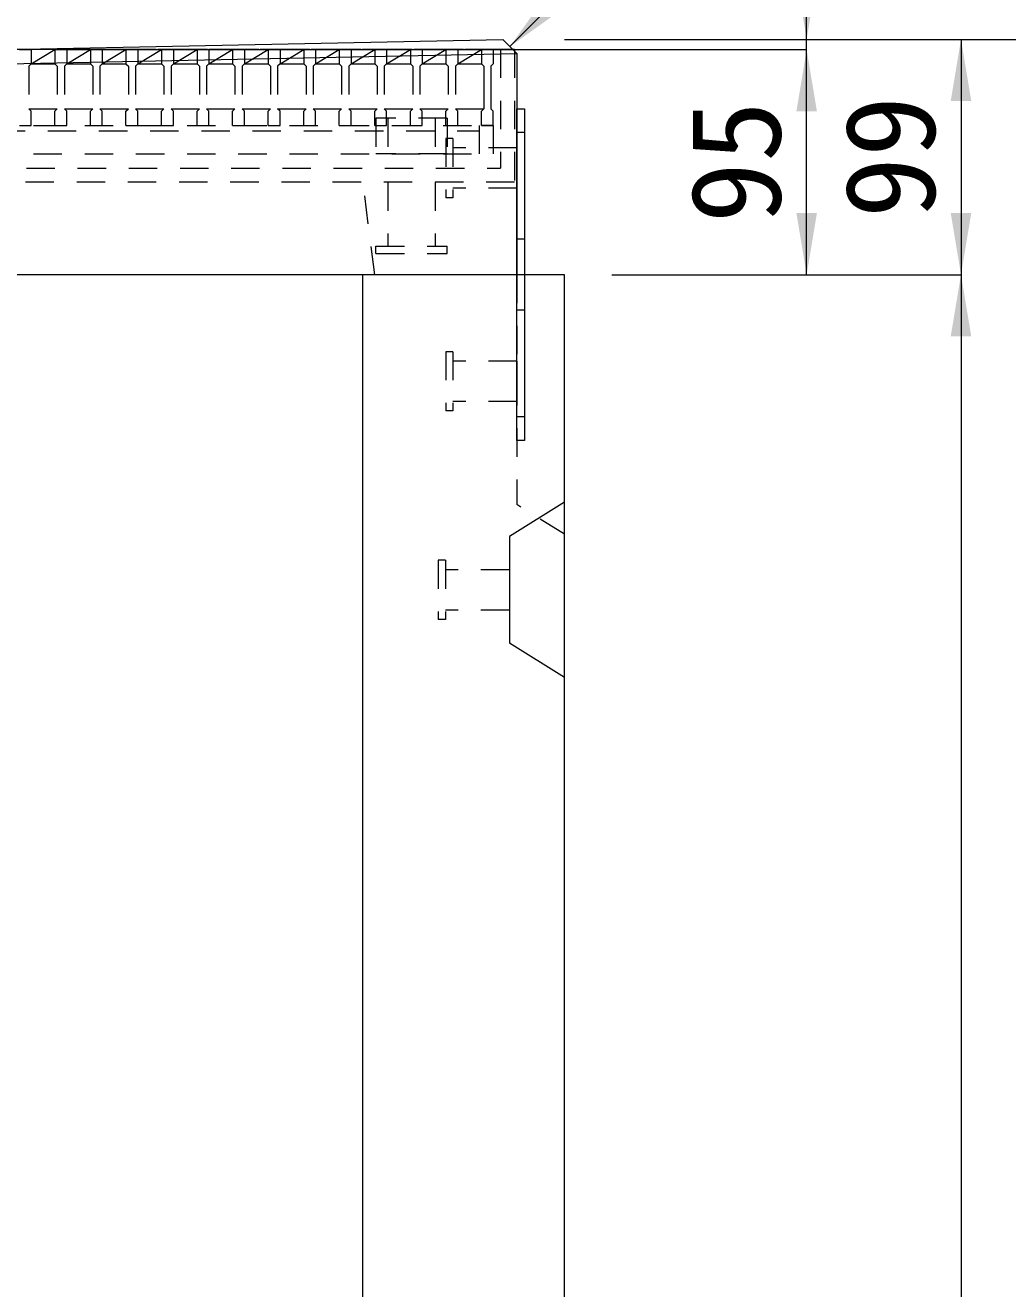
# Model space of a CAD drawing. Units: millimetres at full size, sheet at 1:40; some dimension numbers follow another scale. Extents: x 69750 to 116230, y -28801 to 513.
# Drawn here: x 87590 to 88004, y -25528 to -24995 of the extents above; entities that cross this region are included whole.
import ezdxf
from ezdxf.enums import TextEntityAlignment as Align

# ---------------------------------------------------------------- set-up
doc = ezdxf.new("R2010")
doc.units = ezdxf.units.MM
doc.header["$LTSCALE"] = 40
doc.linetypes.add('USER1', pattern=[0.54, 0.3, -0.24])
for name, color, linetype, lineweight in [('インサート', 92, 'USER1', 5), ('グレーチング', 7, 'USER1', 5), ('ジョイントプレート', 7, 'USER1', 9), ('受枠', 3, 'USER1', 9), ('寸法線', 7, 'Continuous', 9), ('引出線', 4, 'Continuous', 9), ('本体', 7, 'Continuous', 20)]:
    doc.layers.add(name, color=color, linetype=linetype, lineweight=lineweight)
doc.styles.add('ＭＳ ゴシック', font='')
doc.styles.get('ＭＳ ゴシック').set_extended_font_data('MS Gothic')

# ---------------------------------------------------------------- blocks, each defined once
blk = doc.blocks.new('filled_arrow')
at = {"color": 0, "linetype": 'Continuous', "lineweight": -2}
blk.add_solid([(7.5, 1.25), (0, 0), (7.5, -1.25)], dxfattribs=at)

msp = doc.modelspace()

# ---------------------------------------------------------------- linework, layer by layer
at = {"layer": 'インサート'}
for p, q in [((87737.83, -25034.25), (87737.83, -25049.25)), ((87767.83, -25034.25), (87737.83, -25034.25)), ((87742.83, -25034.25), (87742.83, -25049.25)), ((87762.83, -25034.25), (87762.83, -25049.25)), ((87767.83, -25034.25), (87767.83, -25049.25)), ((87770.32, -25042.76), (87767.32, -25042.76)), ((87767.32, -25042.76), (87767.32, -25067.75)), ((87770.32, -25042.76), (87767.32, -25042.76)), ((87767.32, -25042.76), (87767.32, -25067.75)), ((87770.32, -25042.76), (87770.32, -25067.75)), ((87770.32, -25042.76), (87770.32, -25067.75)), ((87767.83, -25049.25), (87737.83, -25049.25)), ((87797.32, -25046.75), (87770.32, -25046.75)), ((87797.33, -25046.75), (87770.32, -25046.75)), ((87797.32, -25046.75), (87797.32, -25063.76)), ((87742.83, -25061.25), (87742.83, -25088.25)), ((87762.83, -25061.25), (87762.83, -25088.25)), ((87797.32, -25063.76), (87770.32, -25063.76)), ((87797.33, -25063.76), (87770.32, -25063.76)), ((87770.32, -25067.75), (87767.32, -25067.75)), ((87770.32, -25067.75), (87767.32, -25067.75)), ((87737.83, -25088.25), (87767.83, -25088.25)), ((87737.83, -25091.25), (87737.83, -25088.25)), ((87767.83, -25091.25), (87767.83, -25088.25)), ((87737.83, -25091.25), (87767.83, -25091.25)), ((87767.32, -25132.75), (87767.32, -25157.75)), ((87770.32, -25132.75), (87767.32, -25132.75)), ((87770.32, -25132.75), (87770.32, -25157.75)), ((87797.32, -25136.75), (87770.32, -25136.75)), ((87797.32, -25136.75), (87797.32, -25153.75)), ((87770.32, -25157.75), (87767.32, -25157.75)), ((87797.32, -25153.75), (87770.32, -25153.75)), ((87764.12, -25220.76), (87764.12, -25245.75)), ((87767.12, -25220.76), (87764.12, -25220.76)), ((87767.12, -25220.76), (87767.12, -25245.75)), ((87794.12, -25224.75), (87767.12, -25224.75)), ((87794.12, -25224.75), (87794.12, -25241.76)), ((87794.12, -25241.76), (87767.12, -25241.76)), ((87767.12, -25245.75), (87764.12, -25245.75))]:
    msp.add_line(p, q, dxfattribs=at)
at = {"layer": 'グレーチング'}
for p, q in [((87787.33, -25005.25), (87377.33, -25005.25)), ((87587.33, -25005.25), (87592.33, -25005.25)), ((87592.33, -25005.25), (87592.33, -25011.25)), ((87592.33, -25011.25), (87602.33, -25005.25)), ((87602.33, -25005.25), (87607.33, -25005.25)), ((87602.33, -25005.25), (87602.33, -25011.25)), ((87607.33, -25005.25), (87607.33, -25011.25)), ((87607.33, -25011.25), (87617.33, -25005.25)), ((87617.33, -25005.25), (87622.33, -25005.25)), ((87617.33, -25005.25), (87617.33, -25011.25)), ((87622.33, -25005.25), (87622.33, -25011.25)), ((87622.33, -25011.25), (87632.33, -25005.25)), ((87632.33, -25005.25), (87632.33, -25011.25)), ((87632.33, -25005.25), (87637.33, -25005.25)), ((87637.33, -25005.25), (87637.33, -25011.25)), ((87637.33, -25011.25), (87647.33, -25005.25)), ((87647.33, -25005.25), (87647.33, -25011.25)), ((87647.33, -25005.25), (87652.33, -25005.25)), ((87652.33, -25005.25), (87652.33, -25011.25)), ((87652.33, -25011.25), (87662.33, -25005.25)), ((87662.33, -25005.25), (87667.33, -25005.25)), ((87662.33, -25005.25), (87662.33, -25011.25)), ((87667.33, -25005.25), (87667.33, -25011.25)), ((87667.33, -25011.25), (87677.33, -25005.25)), ((87677.33, -25005.25), (87682.33, -25005.25)), ((87677.33, -25005.25), (87677.33, -25011.25)), ((87682.33, -25005.25), (87682.33, -25011.25)), ((87682.33, -25011.25), (87692.33, -25005.25)), ((87692.33, -25005.25), (87697.33, -25005.25)), ((87692.33, -25005.25), (87692.33, -25011.25)), ((87697.33, -25005.25), (87697.33, -25011.25)), ((87697.33, -25011.25), (87707.33, -25005.25)), ((87707.33, -25005.25), (87712.33, -25005.25)), ((87707.33, -25005.25), (87707.33, -25011.25)), ((87712.33, -25005.25), (87712.33, -25011.25)), ((87712.33, -25011.25), (87722.33, -25005.25)), ((87722.33, -25005.25), (87722.33, -25011.25)), ((87722.33, -25005.25), (87727.33, -25005.25)), ((87727.33, -25005.25), (87727.33, -25011.25)), ((87727.33, -25011.25), (87737.33, -25005.25)), ((87737.33, -25005.25), (87737.33, -25011.25)), ((87742.33, -25005.25), (87742.33, -25011.25)), ((87742.33, -25011.25), (87752.33, -25005.25)), ((87752.33, -25005.25), (87752.33, -25011.25)), ((87757.33, -25005.25), (87757.33, -25011.25)), ((87757.33, -25011.25), (87767.33, -25005.25)), ((87767.33, -25005.25), (87767.33, -25011.25)), ((87772.33, -25005.25), (87772.33, -25011.25)), ((87772.33, -25011.25), (87782.33, -25005.25)), ((87592.33, -25011.25), (87591.33, -25012.25)), ((87591.33, -25012.25), (87591.33, -25030.25)), ((87592.33, -25011.25), (87602.33, -25011.25)), ((87602.33, -25011.25), (87603.33, -25012.25)), ((87603.33, -25012.25), (87603.33, -25030.25)), ((87607.33, -25011.25), (87606.33, -25012.25)), ((87606.33, -25012.25), (87606.33, -25030.25)), ((87607.33, -25011.25), (87617.33, -25011.25)), ((87617.33, -25011.25), (87618.33, -25012.25)), ((87618.33, -25012.25), (87618.33, -25030.25)), ((87622.33, -25011.25), (87621.33, -25012.25)), ((87621.33, -25012.25), (87621.33, -25030.25)), ((87622.33, -25011.25), (87632.33, -25011.25)), ((87632.33, -25011.25), (87633.33, -25012.25)), ((87633.33, -25012.25), (87633.33, -25030.25)), ((87637.33, -25011.25), (87636.33, -25012.25)), ((87636.33, -25012.25), (87636.33, -25030.25)), ((87637.33, -25011.25), (87647.33, -25011.25)), ((87647.33, -25011.25), (87648.33, -25012.25)), ((87648.33, -25012.25), (87648.33, -25030.25)), ((87652.33, -25011.25), (87651.33, -25012.25)), ((87651.33, -25012.25), (87651.33, -25030.25)), ((87652.33, -25011.25), (87662.33, -25011.25)), ((87662.33, -25011.25), (87663.33, -25012.25)), ((87663.33, -25012.25), (87663.33, -25030.25)), ((87667.33, -25011.25), (87666.33, -25012.25)), ((87666.33, -25012.25), (87666.33, -25030.25)), ((87667.33, -25011.25), (87677.33, -25011.25)), ((87677.33, -25011.25), (87678.33, -25012.25)), ((87678.33, -25012.25), (87678.33, -25030.25)), ((87682.33, -25011.25), (87681.33, -25012.25)), ((87681.33, -25012.25), (87681.33, -25030.25)), ((87682.33, -25011.25), (87692.33, -25011.25)), ((87692.33, -25011.25), (87693.33, -25012.25)), ((87693.33, -25012.25), (87693.33, -25030.25)), ((87697.33, -25011.25), (87696.33, -25012.25)), ((87696.33, -25012.25), (87696.33, -25030.25)), ((87697.33, -25011.25), (87707.33, -25011.25)), ((87707.33, -25011.25), (87708.33, -25012.25)), ((87708.33, -25012.25), (87708.33, -25030.25)), ((87712.33, -25011.25), (87711.33, -25012.25)), ((87711.33, -25012.25), (87711.33, -25030.25)), ((87712.33, -25011.25), (87722.33, -25011.25)), ((87722.33, -25011.25), (87723.33, -25012.25)), ((87723.33, -25012.25), (87723.33, -25030.25)), ((87727.33, -25011.25), (87726.33, -25012.25)), ((87726.33, -25012.25), (87726.33, -25030.25)), ((87727.33, -25011.25), (87737.33, -25011.25)), ((87737.33, -25011.25), (87738.33, -25012.25)), ((87738.33, -25012.25), (87738.33, -25030.25)), ((87742.33, -25011.25), (87741.33, -25012.25)), ((87741.33, -25012.25), (87741.33, -25030.25)), ((87742.33, -25011.25), (87752.33, -25011.25)), ((87752.33, -25011.25), (87753.33, -25012.25)), ((87753.33, -25012.25), (87753.33, -25030.25)), ((87757.33, -25011.25), (87756.33, -25012.25)), ((87756.33, -25012.25), (87756.33, -25030.25)), ((87757.33, -25011.25), (87767.33, -25011.25)), ((87767.33, -25011.25), (87768.33, -25012.25)), ((87768.33, -25012.25), (87768.33, -25030.25)), ((87772.33, -25011.25), (87771.33, -25012.25)), ((87771.33, -25012.25), (87771.33, -25030.25)), ((87772.33, -25011.25), (87782.33, -25011.25)), ((87592.33, -25031.25), (87591.33, -25030.25)), ((87591.33, -25030.25), (87603.33, -25030.25)), ((87592.33, -25037.25), (87592.33, -25031.25)), ((87602.33, -25031.25), (87603.33, -25030.25)), ((87602.33, -25037.25), (87602.33, -25031.25)), ((87607.33, -25031.25), (87606.33, -25030.25)), ((87606.33, -25030.25), (87618.33, -25030.25)), ((87607.33, -25037.25), (87607.33, -25031.25)), ((87617.33, -25031.25), (87618.33, -25030.25)), ((87617.33, -25037.25), (87617.33, -25031.25)), ((87622.33, -25031.25), (87621.33, -25030.25)), ((87621.33, -25030.25), (87633.33, -25030.25)), ((87622.33, -25037.25), (87622.33, -25031.25)), ((87632.33, -25031.25), (87633.33, -25030.25)), ((87632.33, -25037.25), (87632.33, -25031.25)), ((87637.33, -25031.25), (87636.33, -25030.25)), ((87636.33, -25030.25), (87648.33, -25030.25)), ((87637.33, -25037.25), (87637.33, -25031.25)), ((87647.33, -25031.25), (87648.33, -25030.25)), ((87647.33, -25037.25), (87647.33, -25031.25)), ((87652.33, -25031.25), (87651.33, -25030.25)), ((87651.33, -25030.25), (87663.33, -25030.25)), ((87652.33, -25037.25), (87652.33, -25031.25)), ((87662.33, -25031.25), (87663.33, -25030.25)), ((87662.33, -25037.25), (87662.33, -25031.25)), ((87667.33, -25031.25), (87666.33, -25030.25)), ((87666.33, -25030.25), (87678.33, -25030.25)), ((87667.33, -25037.25), (87667.33, -25031.25)), ((87677.33, -25031.25), (87678.33, -25030.25)), ((87677.33, -25037.25), (87677.33, -25031.25)), ((87682.33, -25031.25), (87681.33, -25030.25)), ((87681.33, -25030.25), (87693.33, -25030.25)), ((87682.33, -25037.25), (87682.33, -25031.25)), ((87692.33, -25031.25), (87693.33, -25030.25)), ((87692.33, -25037.25), (87692.33, -25031.25)), ((87697.33, -25031.25), (87696.33, -25030.25)), ((87696.33, -25030.25), (87708.33, -25030.25)), ((87697.33, -25037.25), (87697.33, -25031.25)), ((87707.33, -25031.25), (87708.33, -25030.25)), ((87707.33, -25037.25), (87707.33, -25031.25)), ((87712.33, -25031.25), (87711.33, -25030.25)), ((87711.33, -25030.25), (87723.33, -25030.25)), ((87712.33, -25037.25), (87712.33, -25031.25)), ((87722.33, -25031.25), (87723.33, -25030.25)), ((87722.33, -25037.25), (87722.33, -25031.25)), ((87727.33, -25031.25), (87726.33, -25030.25)), ((87726.33, -25030.25), (87738.33, -25030.25)), ((87727.33, -25037.25), (87727.33, -25031.25)), ((87737.33, -25031.25), (87738.33, -25030.25)), ((87737.33, -25037.25), (87737.33, -25031.25)), ((87742.33, -25031.25), (87741.33, -25030.25)), ((87741.33, -25030.25), (87753.33, -25030.25)), ((87742.33, -25037.25), (87742.33, -25031.25)), ((87752.33, -25031.25), (87753.33, -25030.25)), ((87752.33, -25037.25), (87752.33, -25031.25)), ((87757.33, -25031.25), (87756.33, -25030.25)), ((87756.33, -25030.25), (87768.33, -25030.25)), ((87757.33, -25037.25), (87757.33, -25031.25)), ((87767.33, -25031.25), (87768.33, -25030.25)), ((87767.33, -25037.25), (87767.33, -25031.25)), ((87772.33, -25031.25), (87771.33, -25030.25)), ((87771.33, -25030.25), (87783.33, -25030.25)), ((87772.33, -25037.25), (87772.33, -25031.25)), ((87587.33, -25037.25), (87592.33, -25037.25)), ((87602.33, -25037.25), (87607.33, -25037.25)), ((87617.33, -25037.25), (87622.33, -25037.25)), ((87632.33, -25037.25), (87637.33, -25037.25)), ((87647.33, -25037.25), (87652.33, -25037.25)), ((87662.33, -25037.25), (87667.33, -25037.25)), ((87677.33, -25037.25), (87682.33, -25037.25)), ((87692.33, -25037.25), (87697.33, -25037.25)), ((87707.33, -25037.25), (87712.33, -25037.25)), ((87722.33, -25037.25), (87727.33, -25037.25)), ((87737.33, -25037.25), (87742.33, -25037.25)), ((87752.33, -25037.25), (87757.33, -25037.25)), ((87767.33, -25037.25), (87772.33, -25037.25))]:
    msp.add_line(p, q, dxfattribs=at)
at = {"layer": 'グレーチング', "linetype": 'Continuous'}
for p, q in [((87782.33, -25005.25), (87787.33, -25005.25)), ((87782.33, -25005.25), (87782.33, -25011.25)), ((87787.33, -25005.25), (87787.33, -25011.25)), ((87782.33, -25011.25), (87783.33, -25012.25)), ((87783.33, -25012.25), (87783.33, -25030.25)), ((87787.33, -25011.25), (87786.33, -25012.25)), ((87786.33, -25012.25), (87786.33, -25030.25)), ((87782.33, -25031.25), (87783.33, -25030.25)), ((87782.33, -25037.25), (87782.33, -25031.25)), ((87787.33, -25031.25), (87786.33, -25030.25)), ((87787.33, -25037.25), (87787.33, -25031.25)), ((87782.33, -25037.25), (87787.33, -25037.25)), ((87787.33, -25037.25), (87782.33, -25037.25))]:
    msp.add_line(p, q, dxfattribs=at)
at = {"layer": 'ジョイントプレート'}
for p, q in [((87800.53, -25040.25), (87797.32, -25040.25)), ((87800.53, -25085.25), (87797.32, -25085.25)), ((87800.53, -25115.25), (87797.32, -25115.25)), ((87800.53, -25160.25), (87797.32, -25160.25))]:
    msp.add_line(p, q, dxfattribs=at)
at = {"layer": 'ジョイントプレート', "linetype": 'Continuous'}
msp.add_lwpolyline([(87797.32, -25170.25), (87797.32, -25030.25), (87800.53, -25030.25), (87800.53, -25170.25)], close=True, dxfattribs=at)
at = {"layer": '受枠'}
for p, q in [((87796.33, -25005.25), (87368.33, -25005.25)), ((87790.33, -25005.25), (87790.33, -25055.25)), ((87796.33, -25005.25), (87796.33, -25061.25)), ((87374.33, -25055.25), (87790.33, -25055.25)), ((87796.33, -25061.25), (87368.33, -25061.25))]:
    msp.add_line(p, q, dxfattribs=at)
at = {"layer": '受枠', "lineweight": 5}
for p, q in [((87377.33, -25037.25), (87787.33, -25037.25)), ((87383.33, -25039.55), (87781.33, -25039.55)), ((87781.33, -25037.25), (87781.33, -25049.25)), ((87787.33, -25037.25), (87787.33, -25055.25)), ((87377.33, -25049.25), (87787.33, -25049.25))]:
    msp.add_line(p, q, dxfattribs=at)
at = {"layer": '寸法線'}
for p, q in [((87919.56, -25057.25), (87919.56, -24948.95)), ((87817.32, -25000.95), (87919.56, -25000.95)), ((87817.33, -25000.95), (87984.69, -25000.95)), ((87817.33, -25000.95), (88100.28, -25000.95)), ((87984.69, -25000.95), (87984.69, -25100.25)), ((87602.33, -25005.25), (87919.56, -25005.25)), ((87602.33, -25005.25), (87919.56, -25005.25)), ((87919.56, -25100.25), (87919.56, -25005.25)), ((87837.32, -25100.25), (87984.69, -25100.25)), ((87837.32, -25100.25), (87984.69, -25100.25)), ((87837.32, -25100.25), (87919.56, -25100.25)), ((87984.69, -25100.25), (87984.69, -26250.25))]:
    msp.add_line(p, q, dxfattribs=at)
at = {"layer": '引出線'}
msp.add_lwpolyline([(87794.32, -25004.01), (87880.57, -24917.77), (87947.68, -24917.77)], dxfattribs=at)
at = {"layer": '本体'}
for p, q in [((87582.33, -25005.25), (87791.33, -25001.07)), ((87791.33, -25001.07), (87797.32, -25006.95)), ((87797.32, -25006.95), (87797.32, -25100.25)), ((87817.32, -25100.25), (87367.33, -25100.25)), ((87732.32, -25629.73), (87732.32, -25100.25)), ((87817.32, -26250.25), (87817.32, -25100.25))]:
    msp.add_line(p, q, dxfattribs=at)
at = {"layer": '本体', "lineweight": 5}
for p, q in [((87582.33, -25011.25), (87797.32, -25006.95)), ((87817.32, -25196.26), (87794.12, -25210.75)), ((87794.12, -25210.75), (87794.12, -25255.76)), ((87817.32, -25270.26), (87794.12, -25255.76))]:
    msp.add_line(p, q, dxfattribs=at)
at = {"layer": '本体', "linetype": 'USER1', "lineweight": 9}
msp.add_line((87737.33, -25100.25), (87732.33, -25061.25), dxfattribs=at)
at = {"layer": '本体', "linetype": 'USER1', "lineweight": 5}
for p in [(87797.32, -25100.25), (87817.32, -25209.76)]:
    msp.add_line(p, (87797.32, -25197.25), dxfattribs=at)

# ---------------------------------------------------------------- block references
at = {"layer": '寸法線', "xscale": 3.47, "yscale": 3.47}
for p, rotation in [((87919.56, -25000.95), 90), ((87984.69, -25000.95), 270), ((87919.56, -25005.25), 270), ((87919.56, -25005.25), 270), ((87919.56, -25100.25), 90), ((87984.69, -25100.25), 90), ((87984.69, -25100.25), 270)]:
    msp.add_blockref('filled_arrow', p, dxfattribs=dict(at, rotation=rotation))
at = {"layer": '引出線', "xscale": 3.47, "yscale": 3.47, "rotation": 45}
msp.add_blockref('filled_arrow', (87794.32, -25004.01), dxfattribs=at)

# ---------------------------------------------------------------- texts
at = {"layer": '寸法線', "style": 'ＭＳ ゴシック'}
for s, p in [('95', (87889.56, -25052.75)), ('99', (87954.69, -25050.6))]:
    msp.add_text(s, height=37.98, rotation=90, dxfattribs=at).set_placement(p, align=Align.MIDDLE_CENTER)

doc.saveas('drawing.dxf')
